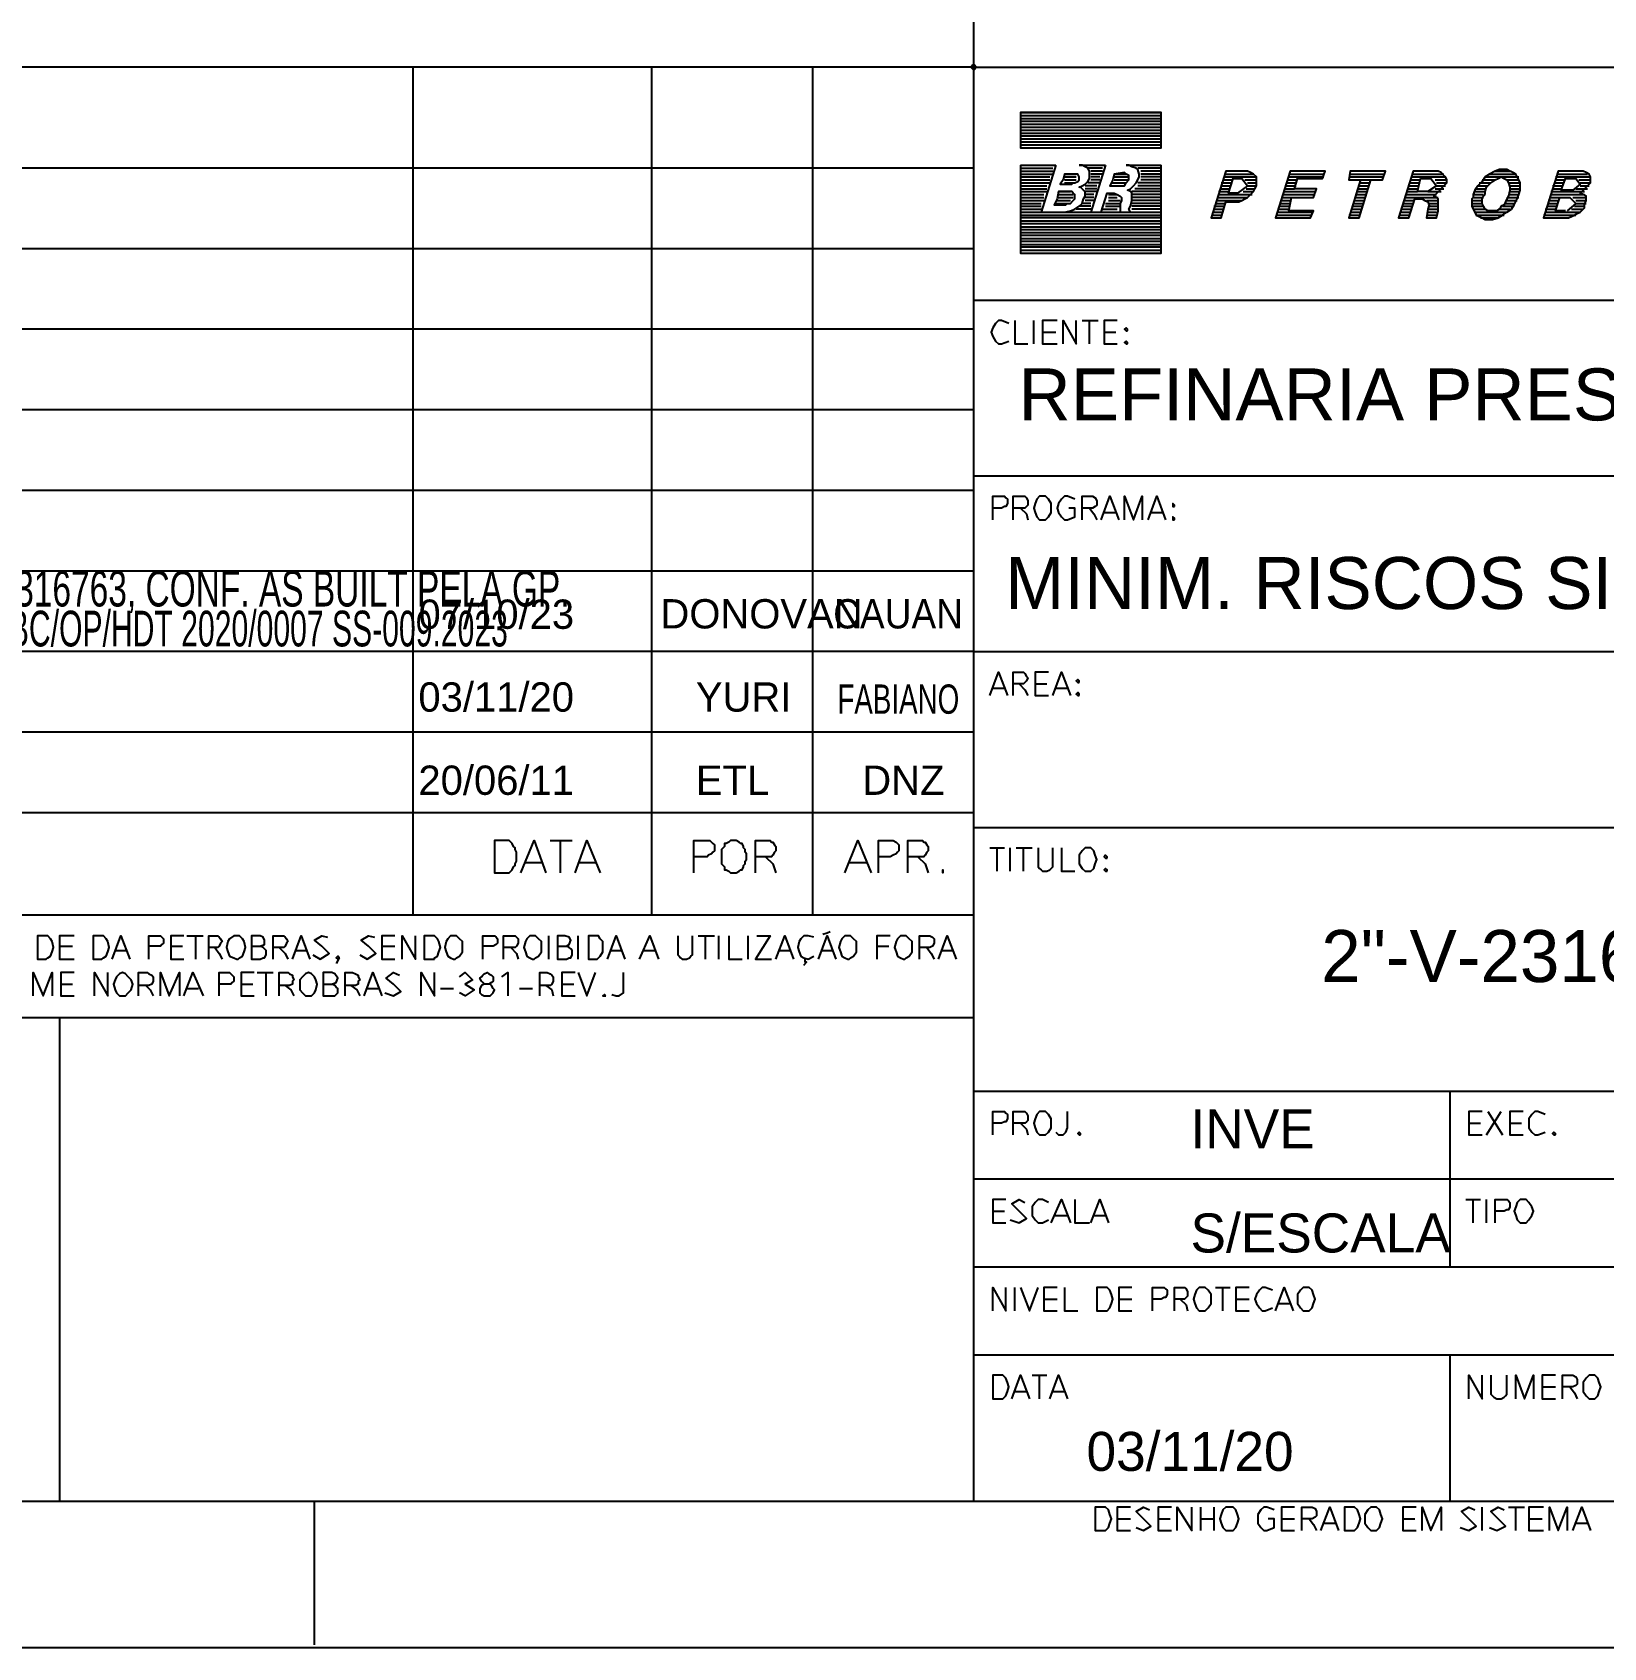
# Model space of a CAD drawing. Extents: x 0 to 597, y 0 to 422.
# Drawn here: x 389.6 to 496.8, y 0 to 110.3 of the extents above; entities that cross this region are included whole.
import ezdxf
from ezdxf.enums import TextEntityAlignment as Align

# ---------------------------------------------------------------- set-up
doc = ezdxf.new("R2010")
doc.units = 0
doc.header["$MEASUREMENT"] = 0
doc.layers.add('GT_1', color=7, linetype='Continuous')
doc.styles.add('HTX1', font='O8116901', dxfattribs={"width": 1.02})

msp = doc.modelspace()

# ---------------------------------------------------------------- linework, layer by layer
at = {"linetype": 'Continuous'}
msp.add_lwpolyline([(0, 421.74), (597.11, 421.74), (597.11, 0), (0, 0)], close=True, dxfattribs=at)
at = {"layer": 'GT_1', "flags": 128}
for points in [[(25, 10), (583.8, 10), (583.8, 409.8)], [(453.8, 10), (453.8, 409.8)], [(453.7, 108), (453.8, 108.1), (454, 107.9), (453.8, 107.7), (453.6, 107.9), (453.7, 108)], [(453.8, 107.9), (25, 107.9)], [(415.512, 107.9), (415.512, 50)], [(431.8, 107.9), (431.8, 50)], [(442.8, 107.9), (442.8, 50)], [(453.8, 108), (453.9, 107.9), (453.8, 107.8), (453.7, 107.9), (453.8, 108)], [(453.8, 107.9), (583.8, 107.9)], [(464.2, 102.4), (466.6, 102.4), (466.6, 104.8), (457, 104.8), (457, 102.4), (461.8, 102.4), (464.2, 102.4)], [(457, 104.8), (466.6, 104.8)], [(457, 104.6), (466.6, 104.6)], [(457, 104.4), (466.6, 104.4)], [(457, 104.2), (466.6, 104.2)], [(457, 104), (466.6, 104)], [(457, 103.8), (466.6, 103.8)], [(457, 103.6), (466.6, 103.6)], [(457, 103.4), (466.6, 103.4)], [(457, 103.2), (466.6, 103.2)], [(457, 103), (466.6, 103)], [(457, 102.8), (466.6, 102.8)], [(457, 102.6), (466.6, 102.6)], [(453.8, 101), (328.9, 101)], [(457, 101.2), (459.4, 101.2)], [(457, 101.2), (457, 95.2), (466.6, 95.2), (466.6, 101.2)], [(457, 101), (459.2, 101)], [(457, 100.8), (459.2, 100.8)], [(457, 100.6), (459.2, 100.6)], [(457, 100.4), (459, 100.4)], [(459.4, 101.2), (458.4, 98)], [(459.9, 100.2), (459.7, 99.9), (460.5, 99.9), (460.6, 100), (460.7, 100), (460.9, 100.1), (461, 100.2), (461, 100.3), (461, 100.4), (460.9, 100.6), (460.8, 100.6), (460, 100.6), (459.9, 100.2)], [(460, 98), (460.4, 98.1), (460.7, 98.2), (461, 98.4), (461.2, 98.6), (461.3, 98.9), (461.4, 99.1), (461.4, 99.3), (461.4, 99.4), (461.3, 99.5), (461.1, 99.7), (461, 99.7), (461.2, 99.8), (461.4, 99.9), (461.6, 100.1), (461.7, 100.3), (461.7, 100.5), (461.7, 100.7), (461.7, 100.8), (461.6, 101), (461.4, 101.1), (461.2, 101.2), (461, 101.2)], [(460, 100.6), (460.8, 100.6)], [(460, 100.4), (460.8, 100.4)], [(461, 101.2), (462.8, 101.2)], [(462.6, 101), (461.6, 101)], [(462.8, 101.2), (461.8, 98), (462.5, 98), (462.9, 99.3), (463.4, 99.3), (463.6, 99.2), (463.8, 99.1), (463.9, 99), (463.9, 98.8), (463.8, 98.6), (463.8, 98.3), (463.8, 98)], [(462.6, 100.8), (461.8, 100.8)], [(462.6, 100.6), (461.8, 100.6)], [(462.4, 100.4), (461.8, 100.4)], [(463.3, 100.2), (463.1, 99.8), (463.8, 99.8), (464.1, 99.8), (464.2, 100), (464.4, 100.2), (464.4, 100.3), (464.4, 100.4), (464.4, 100.5), (464.2, 100.6), (464.1, 100.7), (463.4, 100.6), (463.3, 100.2)], [(463.4, 100.6), (464.2, 100.6)], [(463.4, 100.4), (464.4, 100.4)], [(464.2, 101.2), (466.6, 101.2)], [(464.5, 98), (464.4, 98.2), (464.5, 98.4), (464.6, 98.8), (464.6, 99.2), (464.6, 99.3), (464.5, 99.4), (464.3, 99.5), (464.5, 99.6), (464.7, 99.8), (464.9, 100), (465, 100.2), (465.1, 100.4), (465.1, 100.6), (465, 100.9), (464.9, 101), (464.6, 101.1), (464.4, 101.2), (464.2, 101.2)], [(466.6, 101), (465, 101)], [(466.6, 100.8), (465.2, 100.8)], [(466.6, 100.6), (465.2, 100.6)], [(466.6, 100.4), (465.2, 100.4)], [(470.4, 97.6), (470.7, 97.6), (471, 98.7), (471.6, 98.7), (471.9, 98.7), (472.1, 98.8), (472.3, 98.9), (472.5, 99), (472.7, 99.2), (472.9, 99.4), (473, 99.6), (473.1, 99.8), (473.1, 100), (473.1, 100.2), (473.1, 100.4), (472.9, 100.6), (472.7, 100.7), (472.5, 100.8), (472.3, 100.8), (471, 100.8), (470, 97.6), (470.4, 97.6)], [(470.9, 100.6), (472.9, 100.6)], [(470.9, 100.4), (473.1, 100.4)], [(475.6, 97.6), (476.8, 97.6), (477, 98.1), (475.3, 98.1), (475.5, 99), (477, 99), (477.2, 99.6), (475.7, 99.6), (475.9, 100.3), (477.6, 100.3), (477.8, 100.8), (475.4, 100.8), (474.4, 97.6), (475.6, 97.6)], [(475.3, 100.6), (477.7, 100.6)], [(475.3, 100.4), (477.7, 100.4)], [(479.8, 97.6), (480.1, 97.6), (480.9, 100.2), (481.7, 100.2), (481.9, 100.8), (479.5, 100.8), (479.4, 100.2), (480.2, 100.2), (479.4, 97.6), (479.8, 97.6)], [(479.4, 100.4), (481.8, 100.4)], [(479.5, 100.6), (481.8, 100.6)], [(483.2, 97.6), (483.5, 97.6), (483.9, 98.9), (484.4, 98.9), (484.6, 98.8), (484.8, 98.7), (484.9, 98.5), (484.8, 98.2), (484.7, 97.6), (485.4, 97.6), (485.5, 98.1), (485.5, 98.6), (485.5, 98.8), (485.5, 98.9), (485.4, 99), (485.2, 99.1), (486.1, 100), (486.1, 100.2), (486, 100.4), (485.9, 100.5), (485.7, 100.7), (485.5, 100.8), (485.2, 100.8), (483.8, 100.8), (482.8, 97.6), (483.2, 97.6)], [(483.7, 100.4), (486, 100.4)], [(483.8, 100.6), (485.9, 100.6)], [(487.9, 99), (487.8, 98.9), (487.8, 98.7), (487.8, 98.4), (487.9, 98.2), (488, 98), (488.1, 97.8), (488.3, 97.7), (488.5, 97.6), (488.7, 97.5), (488.9, 97.5), (489.2, 97.5), (489.6, 97.6), (489.9, 97.8), (490.2, 98), (490.5, 98.2), (490.7, 98.5), (490.9, 98.9), (491, 99.2), (491.1, 99.5), (491.1, 99.7), (491.1, 100), (491, 100.2), (490.9, 100.4), (490.8, 100.6), (490.6, 100.7), (490.4, 100.8), (490.2, 100.9), (490, 100.9), (489.7, 100.9), (489.4, 100.8), (489, 100.6), (488.7, 100.4), (488.5, 100.1), (488.2, 99.8), (488, 99.5), (487.9, 99.2), (487.9, 99)], [(488.7, 99.2), (488.7, 99.4), (488.8, 99.7), (489, 99.9), (489.2, 100.1), (489.4, 100.2), (489.6, 100.3), (489.8, 100.4), (490, 100.3), (490.2, 100.2), (490.3, 100), (490.4, 99.7), (490.4, 99.5), (490.3, 99.1), (490.2, 98.9), (490.1, 98.7), (490, 98.5), (489.8, 98.4), (489.7, 98.2), (489.5, 98.1), (489.3, 98.1), (489.1, 98.1), (488.9, 98.1), (488.7, 98.2), (488.6, 98.4), (488.5, 98.6), (488.5, 98.9), (488.6, 99.1), (488.7, 99.2)], [(488.7, 100.4), (491, 100.4)], [(489, 100.6), (490.8, 100.6)], [(489.4, 100.8), (490.5, 100.8)], [(493.5, 97.6), (494.2, 97.6), (494.4, 97.6), (494.6, 97.7), (494.8, 97.8), (495, 97.9), (495.2, 98), (495.4, 98.2), (495.5, 98.3), (495.5, 98.5), (495.6, 98.8), (495.6, 99.1), (495.4, 99.2), (495.2, 99.3), (495.9, 100), (495.9, 100.2), (495.9, 100.4), (495.8, 100.6), (495.6, 100.7), (495.4, 100.8), (495.1, 100.8), (493.7, 100.8), (492.7, 97.6), (493.5, 97.6)], [(493.5, 100.4), (495.9, 100.4)], [(493.6, 100.6), (495.7, 100.6)], [(457, 100.2), (459, 100.2)], [(457, 100), (459, 100)], [(457, 99.8), (458.8, 99.8)], [(457, 99.6), (458.8, 99.6)], [(457, 99.4), (458.8, 99.4)], [(459.5, 98.9), (459.3, 98.5), (460.1, 98.5), (460.2, 98.6), (460.3, 98.6), (460.4, 98.6), (460.6, 98.8), (460.7, 98.9), (460.7, 99), (460.7, 99.1), (460.7, 99.2), (460.6, 99.3), (460.5, 99.4), (460.4, 99.4), (460.3, 99.4), (459.6, 99.4), (459.5, 98.9)], [(459.6, 99.4), (460.4, 99.4)], [(460, 100.2), (460.8, 100.2)], [(460, 100), (460.6, 100)], [(462.2, 99.8), (461.4, 99.8)], [(462.2, 99.6), (461.4, 99.6)], [(462.2, 99.4), (461.4, 99.4)], [(462.4, 100), (461.6, 100)], [(462.4, 100.2), (461.8, 100.2)], [(463.2, 100), (464.2, 100)], [(463.4, 100.2), (464.4, 100.2)], [(466.6, 99.4), (464.6, 99.4)], [(466.6, 99.6), (464.8, 99.6)], [(466.6, 100), (465, 100)], [(466.6, 99.8), (465, 99.8)], [(466.6, 100.2), (465.2, 100.2)], [(470.5, 99.4), (471.2, 99.4)], [(470.6, 99.6), (471.3, 99.6)], [(470.7, 100), (471.4, 100)], [(470.7, 99.8), (471.3, 99.8)], [(470.8, 100.2), (471.5, 100.2)], [(471.5, 99.3), (471.2, 99.3), (471.5, 100.3), (472.1, 100.3), (472.5, 99.8), (471.8, 99.3), (471.5, 99.3)], [(472.2, 99.4), (472.9, 99.4)], [(472.3, 100.2), (473.1, 100.2)], [(472.4, 99.6), (473, 99.6)], [(472.5, 100), (473.1, 100)], [(472.5, 99.8), (473.1, 99.8)], [(475, 99.6), (475.7, 99.6)], [(475, 99.4), (477.1, 99.4)], [(475.1, 99.8), (475.8, 99.8)], [(475.2, 100.2), (475.9, 100.2)], [(475.2, 100), (475.8, 100)], [(479.9, 99.4), (480.6, 99.4)], [(480, 99.6), (480.7, 99.6)], [(480.1, 100), (480.8, 100)], [(480.1, 99.8), (480.8, 99.8)], [(480.2, 100.2), (480.9, 100.2)], [(483.4, 99.6), (484.1, 99.6)], [(483.4, 99.4), (484.1, 99.4)], [(483.5, 99.8), (484.2, 99.8)], [(483.6, 100.2), (484.3, 100.2)], [(483.6, 100), (484.2, 100)], [(484.5, 99.4), (484.1, 99.4), (484.3, 100.3), (485, 100.3), (485.4, 99.8), (484.8, 99.4), (484.5, 99.4)], [(484.8, 99.4), (485.7, 99.4)], [(485.3, 100.2), (486.1, 100.2)], [(485.3, 99.6), (485.9, 99.6)], [(485.4, 100), (486.1, 100)], [(485.4, 99.8), (486, 99.8)], [(488, 99.4), (488.7, 99.4)], [(488.1, 99.6), (488.8, 99.6)], [(488.2, 99.8), (488.9, 99.8)], [(488.3, 100), (489.1, 100)], [(488.5, 100.2), (489.4, 100.2)], [(490.2, 100.2), (491, 100.2)], [(490.3, 100), (491.1, 100)], [(490.4, 99.8), (491.1, 99.8)], [(490.4, 99.6), (491.1, 99.6)], [(490.4, 99.4), (491.1, 99.4)], [(493.2, 99.4), (495.5, 99.4)], [(493.3, 99.8), (494, 99.8)], [(493.3, 99.6), (494, 99.6)], [(493.4, 100), (494.1, 100)], [(493.5, 100.2), (494.1, 100.2)], [(494.3, 99.5), (493.9, 99.5), (494.2, 100.3), (494.9, 100.3), (495.2, 99.9), (494.7, 99.5), (494.3, 99.5)], [(494.9, 99.6), (495.7, 99.6)], [(495.1, 100.2), (495.9, 100.2)], [(495.2, 100), (495.9, 100)], [(495.2, 99.8), (495.8, 99.8)], [(457, 99.2), (458.6, 99.2)], [(457, 99), (458.6, 99)], [(457, 98.8), (458.6, 98.8)], [(457, 98.6), (458.4, 98.6)], [(457, 98.4), (458.4, 98.4)], [(457, 98.2), (458.4, 98.2)], [(459.4, 98.8), (460.4, 98.8)], [(459.4, 98.6), (460.2, 98.6)], [(459.6, 99.2), (460.6, 99.2)], [(459.6, 99), (460.6, 99)], [(461.8, 98.2), (460.8, 98.2)], [(461.8, 98.4), (461, 98.4)], [(461.8, 98.6), (461.2, 98.6)], [(462, 99.2), (461.4, 99.2)], [(462, 99), (461.4, 99)], [(462, 98.8), (461.4, 98.8)], [(462.6, 98.2), (463.6, 98.2)], [(462.8, 98.6), (463.8, 98.6)], [(462.8, 98.4), (463.8, 98.4)], [(463, 99.2), (463.6, 99.2)], [(463, 99), (463.6, 99)], [(463, 98.8), (463.8, 98.8)], [(466.6, 99.2), (464.6, 99.2)], [(466.6, 99), (464.6, 99)], [(466.6, 98.8), (464.6, 98.8)], [(466.6, 98.6), (464.6, 98.6)], [(466.6, 98.4), (464.6, 98.4)], [(466.6, 98.2), (464.6, 98.2)], [(470.2, 98.4), (470.9, 98.4)], [(470.2, 98.2), (470.9, 98.2)], [(470.3, 98.6), (471, 98.6)], [(470.4, 99), (472.5, 99)], [(470.4, 98.8), (472.1, 98.8)], [(470.5, 99.2), (472.8, 99.2)], [(474.6, 98.2), (475.3, 98.2)], [(474.7, 98.6), (475.4, 98.6)], [(474.7, 98.4), (475.3, 98.4)], [(474.8, 99), (475.5, 99)], [(474.8, 98.8), (475.5, 98.8)], [(474.9, 99.2), (477.1, 99.2)], [(479.6, 98.4), (480.3, 98.4)], [(479.6, 98.2), (480.3, 98.2)], [(479.7, 98.6), (480.4, 98.6)], [(479.8, 99), (480.5, 99)], [(479.8, 98.8), (480.4, 98.8)], [(479.9, 99.2), (480.6, 99.2)], [(483, 98.2), (483.7, 98.2)], [(483.1, 98.6), (483.8, 98.6)], [(483.1, 98.4), (483.7, 98.4)], [(483.2, 98.8), (483.9, 98.8)], [(483.3, 99.2), (485.4, 99.2)], [(483.3, 99), (485.5, 99)], [(484.7, 98.8), (485.5, 98.8)], [(484.8, 98.6), (485.5, 98.6)], [(484.8, 98.2), (485.5, 98.2)], [(484.9, 98.4), (485.5, 98.4)], [(487.8, 98.8), (488.5, 98.8)], [(487.8, 98.6), (488.5, 98.6)], [(487.8, 98.4), (488.6, 98.4)], [(487.9, 99.2), (488.6, 99.2)], [(487.9, 99), (488.6, 99)], [(487.9, 98.2), (488.7, 98.2)], [(489.6, 98.2), (490.4, 98.2)], [(489.9, 98.4), (490.6, 98.4)], [(490, 98.6), (490.7, 98.6)], [(490.2, 98.8), (490.9, 98.8)], [(490.3, 99.2), (491, 99.2)], [(490.3, 99), (491, 99)], [(492.8, 98.2), (493.5, 98.2)], [(492.9, 98.4), (493.6, 98.4)], [(493, 98.8), (493.7, 98.8)], [(493, 98.6), (493.6, 98.6)], [(493.1, 99), (493.8, 99)], [(493.2, 99.2), (495.5, 99.2)], [(494.2, 98.1), (493.5, 98.1), (493.8, 99), (494.5, 99), (494.9, 98.6), (494.3, 98.1)], [(494.6, 98.2), (495.4, 98.2)], [(494.7, 99), (495.6, 99)], [(494.8, 98.4), (495.5, 98.4)], [(494.9, 98.8), (495.6, 98.8)], [(494.9, 98.6), (495.6, 98.6)], [(457, 98), (466.6, 98)], [(457, 97.8), (466.6, 97.8)], [(466.6, 97.6), (457, 97.6)], [(457, 97.4), (466.6, 97.4)], [(466.6, 97.2), (457, 97.2)], [(470, 97.6), (470.7, 97.6)], [(470.1, 98), (470.8, 98)], [(470.1, 97.8), (470.7, 97.8)], [(474.4, 97.6), (476.8, 97.6)], [(474.5, 98), (476.9, 98)], [(474.5, 97.8), (476.9, 97.8)], [(479.4, 97.8), (480.1, 97.8)], [(479.4, 97.6), (480.1, 97.6)], [(479.5, 98), (480.2, 98)], [(482.8, 97.6), (483.5, 97.6)], [(482.9, 98), (483.6, 98)], [(482.9, 97.8), (483.6, 97.8)], [(484.7, 97.8), (485.4, 97.8)], [(484.7, 97.6), (485.4, 97.6)], [(484.8, 98), (485.4, 98)], [(488, 98), (490.2, 98)], [(488.1, 97.8), (490, 97.8)], [(488.4, 97.6), (489.6, 97.6)], [(492.7, 97.8), (494.9, 97.8)], [(492.7, 97.6), (494.2, 97.6)], [(492.8, 98), (495.2, 98)], [(457, 97), (466.6, 97)], [(466.6, 96.8), (457, 96.8)], [(457, 96.6), (466.6, 96.6)], [(466.6, 96.4), (457, 96.4)], [(457, 96.2), (466.6, 96.2)], [(466.6, 96), (457, 96)], [(453.8, 95.5), (328.9, 95.5)], [(457, 95.8), (466.6, 95.8)], [(466.6, 95.6), (457, 95.6)], [(457, 95.4), (466.6, 95.4)], [(453.8, 92), (583.8, 92)], [(456.2, 90.4), (455.7, 90.6), (455.5, 90.6), (455.3, 90.4), (455.1, 90.1), (455, 89.8), (455.1, 89.5), (455.3, 89.2), (455.5, 89), (455.7, 89), (456.2, 89.2)], [(456.6, 90.6), (456.6, 89), (457.5, 89)], [(457.9, 89), (457.9, 90.6)], [(459.5, 90.6), (458.5, 90.6), (458.5, 89), (459.5, 89)], [(459.9, 89), (459.9, 90.6), (460.8, 89), (460.8, 90.6)], [(461.2, 90.6), (462.3, 90.6)], [(461.7, 89), (461.7, 90.6)], [(463.6, 90.6), (462.7, 90.6), (462.7, 89), (463.6, 89)], [(453.8, 90), (328.9, 90)], [(458.5, 89.8), (459.4, 89.8)], [(462.7, 89.8), (463.5, 89.8)], [(464.3, 89.9), (464.3, 90), (464.2, 90.1), (464.1, 90), (464.2, 89.9), (464.3, 89.9)], [(464.3, 89), (464.3, 89.1), (464.2, 89.2), (464.1, 89.1), (464.2, 89), (464.3, 89)], [(453.8, 84.5), (328.9, 84.5)], [(453.8, 80), (583.8, 80)], [(453.8, 79), (328.9, 79)], [(455.1, 77), (455.1, 78.6), (455.7, 78.6), (455.9, 78.6), (456, 78.5), (456.1, 78.4), (456.1, 78.2), (456.1, 78.1), (456, 77.9), (455.9, 77.9), (455.7, 77.8), (455.1, 77.8)], [(456.5, 77), (456.5, 78.6), (457.1, 78.6), (457.3, 78.6), (457.4, 78.5), (457.5, 78.3), (457.5, 78.2), (457.5, 78), (457.4, 77.9), (457.3, 77.8), (457.1, 77.8), (456.5, 77.8)], [(458.6, 77), (458.7, 77), (458.9, 77.2), (459.1, 77.5), (459.1, 77.8), (459.1, 78.1), (458.9, 78.4), (458.7, 78.6), (458.5, 78.6), (458.3, 78.6), (458.1, 78.4), (458, 78.1), (457.9, 77.8), (458, 77.5), (458.1, 77.2), (458.3, 77), (458.5, 77), (458.6, 77)], [(460.7, 78.4), (460.2, 78.6), (460, 78.6), (459.8, 78.4), (459.6, 78.1), (459.5, 77.8), (459.6, 77.5), (459.8, 77.2), (460, 77), (460.2, 77), (460.7, 77.2), (460.7, 77.8), (460.3, 77.8)], [(461.2, 77), (461.2, 78.6), (461.8, 78.6), (461.9, 78.6), (462.1, 78.5), (462.2, 78.3), (462.2, 78.2), (462.2, 78), (462.1, 77.9), (461.9, 77.8), (461.8, 77.8), (461.2, 77.8)], [(462.5, 77), (463.1, 78.6), (463.7, 77)], [(464.1, 77), (464.1, 78.6), (464.7, 77), (465.3, 78.6), (465.3, 77)], [(465.7, 77), (466.3, 78.6), (466.9, 77)], [(457, 77.8), (457.4, 77.4), (457.5, 77)], [(461.7, 77.8), (462, 77.4), (462.2, 77)], [(462.7, 77.5), (463.5, 77.5)], [(465.9, 77.5), (466.7, 77.5)], [(467.5, 77.9), (467.5, 78), (467.4, 78.1), (467.4, 78), (467.4, 77.9), (467.5, 77.9)], [(467.5, 77), (467.5, 77.1), (467.4, 77.2), (467.4, 77.1), (467.4, 77), (467.5, 77)], [(453.8, 73.5), (328.9, 73.5)], [(453.8, 68), (328.9, 68)], [(453.8, 68), (583.8, 68)], [(454.9, 65), (455.5, 66.6), (456.1, 65)], [(456.5, 65), (456.5, 66.6), (457, 66.6), (457.2, 66.6), (457.3, 66.5), (457.4, 66.3), (457.5, 66.2), (457.4, 66), (457.3, 65.9), (457.2, 65.8), (457, 65.8), (456.5, 65.8)], [(458.9, 66.6), (458, 66.6), (458, 65), (458.9, 65)], [(459.2, 65), (459.8, 66.6), (460.4, 65)], [(455.1, 65.5), (455.9, 65.5)], [(456.9, 65.8), (457.3, 65.4), (457.5, 65)], [(458, 65.8), (458.8, 65.8)], [(459.4, 65.5), (460.2, 65.5)], [(461, 65.9), (461, 66), (460.9, 66.1), (460.8, 66), (460.9, 65.9), (461, 65.9)], [(461, 65), (461, 65.1), (460.9, 65.2), (460.8, 65.1), (460.9, 65), (461, 65)], [(453.8, 62.5), (328.9, 62.5)], [(453.8, 57), (142, 57)], [(453.8, 56), (583.8, 56)], [(421.9, 52.9), (422, 52.9), (422.1, 52.9), (422.2, 53), (422.3, 53.1), (422.4, 53.3), (422.5, 53.4), (422.5, 53.5), (422.6, 53.7), (422.6, 53.8), (422.6, 54), (422.6, 54.2), (422.6, 54.3), (422.5, 54.5), (422.5, 54.6), (422.4, 54.7), (422.3, 54.9), (422.2, 55), (422.1, 55.1), (422, 55.1), (421.8, 55.1), (421.1, 55.1), (421.1, 52.9), (421.8, 52.9), (421.9, 52.9)], [(422.9, 52.9), (423.8, 55.1), (424.6, 52.9)], [(424.9, 55.1), (426.4, 55.1)], [(425.6, 52.9), (425.6, 55.1)], [(426.6, 52.9), (427.4, 55.1), (428.3, 52.9)], [(434.7, 52.9), (434.7, 55.1), (435.6, 55.1), (435.8, 55.1), (435.9, 55), (436, 54.9), (436.1, 54.8), (436.1, 54.6), (436.1, 54.4), (436, 54.3), (435.9, 54.2), (435.7, 54.1), (435.6, 54), (434.7, 54)], [(437.5, 52.9), (437.6, 52.9), (437.8, 53), (437.9, 53.1), (438, 53.1), (438.1, 53.3), (438.1, 53.4), (438.2, 53.5), (438.2, 53.7), (438.3, 53.8), (438.3, 54), (438.3, 54.2), (438.2, 54.3), (438.2, 54.5), (438.1, 54.6), (438.1, 54.7), (438, 54.9), (437.9, 54.9), (437.8, 55), (437.6, 55.1), (437.5, 55.1), (437.4, 55.1), (437.3, 55.1), (437.2, 55.1), (437.1, 55), (436.9, 54.9), (436.8, 54.9), (436.8, 54.7), (436.7, 54.6), (436.6, 54.5), (436.6, 54.3), (436.6, 54.2), (436.6, 54), (436.6, 53.8), (436.6, 53.7), (436.6, 53.5), (436.7, 53.4), (436.8, 53.3), (436.8, 53.1), (436.9, 53.1), (437.1, 53), (437.2, 52.9), (437.3, 52.9), (437.4, 52.9), (437.5, 52.9)], [(438.9, 52.9), (438.9, 55.1), (439.7, 55.1), (439.9, 55.1), (440, 55), (440.1, 55), (440.2, 54.8), (440.3, 54.7), (440.3, 54.5), (440.3, 54.4), (440.2, 54.3), (440.1, 54.1), (440, 54), (439.9, 54), (439.7, 54), (438.9, 54)], [(445, 52.9), (445.9, 55.1), (446.8, 52.9)], [(447.3, 52.9), (447.3, 55.1), (448.1, 55.1), (448.2, 55.1), (448.3, 55.1), (448.5, 55), (448.6, 54.9), (448.7, 54.8), (448.7, 54.6), (448.7, 54.4), (448.6, 54.3), (448.5, 54.2), (448.3, 54.1), (448.1, 54), (447.3, 54)], [(449.3, 52.9), (449.3, 55.1), (450.1, 55.1), (450.3, 55.1), (450.4, 55), (450.5, 55), (450.6, 54.8), (450.7, 54.7), (450.7, 54.5), (450.7, 54.4), (450.6, 54.3), (450.5, 54.1), (450.4, 54), (450.3, 54), (450.1, 54), (449.3, 54)], [(454.9, 54.6), (455.9, 54.6)], [(455.4, 53), (455.4, 54.6)], [(456.3, 53), (456.3, 54.6)], [(456.7, 54.6), (457.8, 54.6)], [(457.2, 53), (457.2, 54.6)], [(458.2, 54.6), (458.2, 53.5), (458.2, 53.3), (458.3, 53.2), (458.4, 53.1), (458.5, 53), (458.7, 53), (458.8, 53), (459, 53.1), (459.1, 53.2), (459.2, 53.3), (459.2, 53.5), (459.2, 54.6)], [(459.8, 54.6), (459.8, 53), (460.7, 53)], [(461.7, 53), (461.8, 53), (462, 53.2), (462.1, 53.5), (462.2, 53.8), (462.1, 54.1), (462, 54.4), (461.8, 54.6), (461.6, 54.6), (461.4, 54.6), (461.2, 54.4), (461, 54.1), (461, 53.8), (461, 53.5), (461.2, 53.2), (461.4, 53), (461.6, 53), (461.7, 53)], [(462.9, 53.9), (462.9, 54), (462.8, 54.1), (462.7, 54), (462.8, 53.9), (462.9, 53.9)], [(423.2, 53.6), (424.4, 53.6)], [(426.9, 53.6), (428, 53.6)], [(439.6, 54), (440.1, 53.5), (440.3, 52.9)], [(445.3, 53.6), (446.5, 53.6)], [(450, 54), (450.5, 53.5), (450.7, 52.9)], [(451.7, 53), (451.7, 53.1), (451.7, 52.9), (451.7, 53)], [(462.9, 53), (462.9, 53.1), (462.8, 53.2), (462.7, 53.1), (462.8, 53), (462.9, 53)], [(453.8, 50), (142, 50)], [(390.5, 47), (390.6, 47.1), (390.8, 47.2), (390.9, 47.5), (391, 47.8), (390.9, 48.2), (390.8, 48.4), (390.6, 48.6), (390.4, 48.6), (389.9, 48.6), (389.9, 47), (390.4, 47), (390.5, 47)], [(392.4, 48.6), (391.4, 48.6), (391.4, 47), (392.4, 47)], [(394.3, 47), (394.4, 47.1), (394.6, 47.2), (394.7, 47.5), (394.8, 47.8), (394.7, 48.2), (394.6, 48.4), (394.4, 48.6), (394.3, 48.6), (393.7, 48.6), (393.7, 47), (394.3, 47)], [(395, 47), (395.6, 48.6), (396.2, 47)], [(397.5, 47), (397.5, 48.6), (398.1, 48.6), (398.3, 48.6), (398.4, 48.5), (398.5, 48.4), (398.5, 48.2), (398.5, 48.1), (398.4, 48), (398.3, 47.9), (398.1, 47.9), (397.5, 47.9)], [(399.9, 48.6), (399, 48.6), (399, 47), (399.9, 47)], [(400.1, 48.6), (401.2, 48.6)], [(400.7, 47), (400.7, 48.6)], [(401.6, 47), (401.6, 48.6), (402, 48.6), (402.2, 48.6), (402.3, 48.5), (402.4, 48.4), (402.5, 48.2), (402.4, 48.1), (402.3, 47.9), (402.2, 47.8), (402, 47.8), (401.6, 47.8)], [(403.6, 47), (403.7, 47.1), (403.9, 47.2), (404, 47.5), (404.1, 47.8), (404, 48.2), (403.9, 48.4), (403.7, 48.6), (403.5, 48.6), (403.3, 48.6), (403, 48.4), (402.9, 48.2), (402.8, 47.8), (402.9, 47.5), (403, 47.2), (403.3, 47.1), (403.5, 47), (403.6, 47)], [(404.5, 47.9), (405.1, 47.9), (405.4, 48), (405.4, 48.3), (405.3, 48.5), (405.1, 48.6), (404.5, 48.6), (404.5, 47), (405.1, 47), (405.3, 47.1), (405.4, 47.1), (405.5, 47.3), (405.5, 47.4), (405.5, 47.6), (405.4, 47.7), (405.3, 47.8), (405.1, 47.9)], [(406, 47), (406, 48.6), (406.5, 48.6), (406.7, 48.6), (406.8, 48.5), (406.9, 48.4), (407, 48.2), (406.9, 48.1), (406.8, 47.9), (406.7, 47.8), (406.5, 47.8), (406, 47.8)], [(407.3, 47), (407.9, 48.6), (408.5, 47)], [(408.7, 47.3), (409.2, 47), (409.8, 47.4), (409.3, 47.9), (408.8, 48.3), (409.3, 48.6), (409.7, 48.5)], [(411.9, 47.3), (412.4, 47), (413, 47.4), (412.5, 47.9), (412, 48.3), (412.5, 48.6), (412.9, 48.5)], [(414.3, 48.6), (413.4, 48.6), (413.4, 47), (414.3, 47)], [(414.8, 47), (414.8, 48.6), (415.7, 47), (415.7, 48.6)], [(417, 47), (417, 47.1), (417.2, 47.2), (417.3, 47.5), (417.4, 47.8), (417.3, 48.2), (417.2, 48.4), (417, 48.6), (416.9, 48.6), (416.3, 48.6), (416.3, 47), (416.9, 47), (417, 47)], [(418.4, 47), (418.5, 47.1), (418.7, 47.2), (418.9, 47.5), (418.9, 47.8), (418.9, 48.2), (418.7, 48.4), (418.5, 48.6), (418.3, 48.6), (418.1, 48.6), (417.9, 48.4), (417.8, 48.2), (417.7, 47.8), (417.8, 47.5), (417.9, 47.2), (418.1, 47.1), (418.3, 47), (418.4, 47)], [(420.3, 47), (420.3, 48.6), (420.9, 48.6), (421.1, 48.6), (421.2, 48.5), (421.3, 48.4), (421.3, 48.2), (421.3, 48.1), (421.2, 48), (421, 47.9), (420.9, 47.9), (420.3, 47.9)], [(421.7, 47), (421.7, 48.6), (422.3, 48.6), (422.5, 48.6), (422.6, 48.5), (422.7, 48.4), (422.7, 48.2), (422.7, 48.1), (422.6, 47.9), (422.5, 47.8), (422.3, 47.8), (421.7, 47.8)], [(423.8, 47), (423.9, 47.1), (424.1, 47.2), (424.3, 47.5), (424.3, 47.8), (424.3, 48.2), (424.1, 48.4), (423.9, 48.6), (423.7, 48.6), (423.5, 48.6), (423.3, 48.4), (423.2, 48.2), (423.1, 47.8), (423.2, 47.5), (423.3, 47.2), (423.5, 47.1), (423.7, 47), (423.8, 47)], [(424.8, 47), (424.8, 48.6)], [(425.4, 47.9), (426, 47.9), (426.2, 48), (426.3, 48.3), (426.2, 48.5), (425.9, 48.6), (425.4, 48.6), (425.4, 47), (426, 47), (426.2, 47.1), (426.3, 47.1), (426.4, 47.3), (426.4, 47.4), (426.4, 47.6), (426.3, 47.7), (426.2, 47.8), (426, 47.9)], [(426.8, 47), (426.8, 48.6)], [(428.1, 47), (428.2, 47.1), (428.3, 47.2), (428.5, 47.5), (428.5, 47.8), (428.5, 48.2), (428.3, 48.4), (428.2, 48.6), (428, 48.6), (427.5, 48.6), (427.5, 47), (428, 47), (428.1, 47)], [(428.8, 47), (429.4, 48.6), (430, 47)], [(431, 47), (431.7, 48.6), (432.3, 47)], [(433.6, 48.6), (433.6, 47.5), (433.6, 47.3), (433.7, 47.2), (433.8, 47.1), (433.9, 47), (434.1, 47), (434.2, 47), (434.4, 47.1), (434.5, 47.2), (434.6, 47.3), (434.6, 47.5), (434.6, 48.6)], [(435, 48.6), (436.1, 48.6)], [(435.5, 47), (435.5, 48.6)], [(436.4, 47), (436.4, 48.6)], [(437.1, 48.6), (437.1, 47), (438, 47)], [(438.4, 47), (438.4, 48.6)], [(439, 48.6), (439.9, 48.6), (438.9, 47), (440, 47)], [(440.3, 47), (440.9, 48.6), (441.5, 47)], [(442.9, 48.5), (442.5, 48.6), (442.2, 48.6), (442, 48.4), (441.9, 48.2), (441.8, 47.8), (441.9, 47.5), (442, 47.2), (442.2, 47.1), (442.5, 47), (442.9, 47.2)], [(443.2, 47), (443.8, 48.6), (444.4, 47)], [(443.5, 48.7), (443.8, 48.8), (444, 48.9)], [(445.3, 47), (445.4, 47.1), (445.6, 47.2), (445.8, 47.5), (445.8, 47.8), (445.8, 48.2), (445.6, 48.4), (445.4, 48.6), (445.2, 48.6), (445, 48.6), (444.8, 48.4), (444.7, 48.2), (444.6, 47.8), (444.7, 47.5), (444.8, 47.2), (445, 47.1), (445.2, 47), (445.3, 47)], [(448.1, 48.6), (447.2, 48.6), (447.2, 47)], [(449.1, 47), (449.2, 47.1), (449.4, 47.2), (449.6, 47.5), (449.6, 47.8), (449.6, 48.2), (449.4, 48.4), (449.2, 48.6), (449, 48.6), (448.8, 48.6), (448.6, 48.4), (448.5, 48.2), (448.4, 47.8), (448.5, 47.5), (448.6, 47.2), (448.8, 47.1), (449, 47), (449.1, 47)], [(450.1, 47), (450.1, 48.6), (450.7, 48.6), (450.8, 48.6), (451, 48.5), (451.1, 48.4), (451.1, 48.2), (451.1, 48.1), (451, 47.9), (450.8, 47.8), (450.7, 47.8), (450.1, 47.8)], [(451.4, 47), (452, 48.6), (452.6, 47)], [(391.4, 47.9), (392.3, 47.9)], [(395.2, 47.6), (396, 47.6)], [(399, 47.9), (399.8, 47.9)], [(402, 47.8), (402.3, 47.4), (402.5, 47)], [(406.4, 47.8), (406.8, 47.4), (407, 47)], [(407.5, 47.6), (408.3, 47.6)], [(413.4, 47.9), (414.3, 47.9)], [(422.2, 47.8), (422.6, 47.4), (422.7, 47)], [(429, 47.6), (429.8, 47.6)], [(431.2, 47.6), (432.1, 47.6)], [(440.5, 47.6), (441.3, 47.6)], [(443.4, 47.6), (444.2, 47.6)], [(447.2, 47.9), (448, 47.9)], [(450.6, 47.8), (450.9, 47.4), (451.1, 47)], [(451.6, 47.6), (452.4, 47.6)], [(410.5, 47.1), (410.4, 47.2), (410.3, 47.1), (410.4, 47), (410.5, 47.1), (410.3, 46.7)], [(442.2, 46.6), (442.4, 46.8), (442.3, 46.8), (442.3, 46.9), (442.3, 47)], [(389.6, 44.5), (389.6, 46.1), (390.3, 44.5), (390.9, 46.1), (390.9, 44.5)], [(392.4, 46.1), (391.5, 46.1), (391.5, 44.5), (392.4, 44.5)], [(391.5, 45.3), (392.3, 45.3)], [(393.8, 44.5), (393.8, 46.1), (394.7, 44.5), (394.7, 46.1)], [(395.8, 44.5), (395.9, 44.5), (396.1, 44.7), (396.3, 44.9), (396.4, 45.3), (396.3, 45.6), (396.1, 45.8), (395.9, 46), (395.7, 46.1), (395.5, 46), (395.3, 45.8), (395.2, 45.6), (395.1, 45.3), (395.2, 44.9), (395.3, 44.7), (395.5, 44.5), (395.7, 44.5), (395.8, 44.5)], [(396.8, 44.5), (396.8, 46.1), (397.4, 46.1), (397.5, 46), (397.7, 45.9), (397.8, 45.8), (397.8, 45.6), (397.8, 45.5), (397.7, 45.3), (397.5, 45.2), (397.4, 45.2), (396.8, 45.2)], [(398.3, 44.5), (398.3, 46.1), (398.9, 44.5), (399.6, 46.1), (399.6, 44.5)], [(399.9, 44.5), (400.5, 46.1), (401.2, 44.5)], [(402.3, 44.5), (402.3, 46.1), (403, 46.1), (403.1, 46), (403.2, 45.9), (403.3, 45.8), (403.3, 45.7), (403.3, 45.5), (403.2, 45.4), (403.1, 45.3), (403, 45.3), (402.3, 45.3)], [(404.7, 46.1), (403.8, 46.1), (403.8, 44.5), (404.7, 44.5)], [(403.8, 45.3), (404.6, 45.3)], [(404.9, 46.1), (406, 46.1)], [(405.5, 44.5), (405.5, 46.1)], [(406.4, 44.5), (406.4, 46.1), (406.9, 46.1), (407, 46.1), (407.1, 46), (407.3, 45.9), (407.3, 45.8), (407.4, 45.6), (407.3, 45.5), (407.3, 45.3), (407.1, 45.2), (406.9, 45.2), (406.4, 45.2)], [(408.5, 44.5), (408.6, 44.5), (408.8, 44.7), (408.9, 44.9), (409, 45.3), (408.9, 45.6), (408.8, 45.8), (408.6, 46), (408.4, 46.1), (408.2, 46), (408, 45.8), (407.8, 45.6), (407.8, 45.3), (407.8, 44.9), (408, 44.7), (408.2, 44.5), (408.4, 44.5), (408.5, 44.5)], [(409.4, 45.3), (410, 45.3), (410.3, 45.4), (410.4, 45.7), (410.2, 46), (410, 46.1), (409.4, 46.1), (409.4, 44.5), (410, 44.5), (410.2, 44.5), (410.3, 44.6), (410.4, 44.7), (410.4, 44.8), (410.4, 45), (410.3, 45.1), (410.2, 45.2), (410, 45.3)], [(410.9, 44.5), (410.9, 46.1), (411.4, 46.1), (411.6, 46), (411.8, 45.9), (411.8, 45.8), (411.9, 45.6), (411.8, 45.5), (411.8, 45.3), (411.6, 45.2), (411.4, 45.2), (410.9, 45.2)], [(412.2, 44.5), (412.8, 46.1), (413.4, 44.5)], [(413.6, 44.7), (414.2, 44.5), (414.7, 44.8), (414.2, 45.3), (413.7, 45.7), (414.2, 46.1), (414.6, 45.9)], [(416.1, 44.5), (416.1, 46.1), (417, 44.5), (417, 46.1)], [(418.7, 45.8), (419.1, 46.1), (419.6, 45.6), (419.1, 45.3), (419.7, 44.9), (419.1, 44.5), (418.7, 44.7)], [(420.7, 44.5), (420.8, 44.5), (420.9, 44.6), (421, 44.7), (421.1, 44.9), (421, 45), (420.9, 45.2), (420.8, 45.3), (420.6, 45.3), (420.4, 45.3), (420.3, 45.4), (420.2, 45.5), (420.1, 45.7), (420.2, 45.8), (420.3, 45.9), (420.4, 46), (420.6, 46.1), (420.7, 46), (420.9, 45.9), (421, 45.8), (421, 45.7), (421, 45.5), (420.9, 45.4), (420.7, 45.3), (420.6, 45.3), (420.4, 45.3), (420.2, 45.2), (420.1, 45), (420.1, 44.9), (420.1, 44.7), (420.2, 44.6), (420.4, 44.5), (420.6, 44.5), (420.7, 44.5)], [(421.6, 45.8), (422, 46.1), (422, 44.5)], [(424.2, 44.5), (424.2, 46.1), (424.7, 46.1), (424.9, 46), (425, 45.9), (425.1, 45.8), (425.1, 45.6), (425.1, 45.5), (425, 45.3), (424.9, 45.2), (424.7, 45.2), (424.2, 45.2)], [(426.6, 46.1), (425.7, 46.1), (425.7, 44.5), (426.6, 44.5)], [(425.7, 45.3), (426.5, 45.3)], [(426.8, 46.1), (427.4, 44.5), (428, 46.1)], [(429.1, 44.6), (429.4, 44.5), (429.6, 44.5), (429.9, 44.7), (429.9, 44.9), (429.9, 46.1)], [(397.3, 45.2), (397.6, 44.9), (397.8, 44.5)], [(400.1, 45), (400.9, 45)], [(406.8, 45.2), (407.2, 44.9), (407.4, 44.5)], [(411.3, 45.2), (411.7, 44.9), (411.9, 44.5)], [(412.4, 45), (413.2, 45)], [(417.4, 45), (418.3, 45)], [(422.8, 45), (423.7, 45)], [(424.6, 45.2), (425, 44.9), (425.1, 44.5)], [(428.7, 44.5), (428.6, 44.6), (428.5, 44.5), (428.6, 44.5), (428.7, 44.5)], [(453.8, 43), (328.9, 43)], [(391.4, 43), (391.4, 10)], [(453.8, 38), (583.8, 38)], [(486.3, 38), (486.3, 26)], [(455.1, 35), (455.1, 36.6), (455.7, 36.6), (455.9, 36.6), (456, 36.5), (456.1, 36.4), (456.1, 36.2), (456.1, 36.1), (456, 35.9), (455.9, 35.9), (455.7, 35.8), (455.1, 35.8)], [(456.5, 35), (456.5, 36.6), (457.1, 36.6), (457.3, 36.6), (457.4, 36.5), (457.5, 36.3), (457.5, 36.2), (457.5, 36), (457.4, 35.9), (457.3, 35.8), (457.1, 35.8), (456.5, 35.8)], [(458.6, 35), (458.7, 35), (458.9, 35.2), (459.1, 35.5), (459.1, 35.8), (459.1, 36.1), (458.9, 36.4), (458.7, 36.6), (458.5, 36.6), (458.3, 36.6), (458.1, 36.4), (458, 36.1), (457.9, 35.8), (458, 35.5), (458.1, 35.2), (458.3, 35), (458.5, 35), (458.6, 35)], [(459.4, 35.2), (459.6, 35), (459.9, 35), (460.1, 35.2), (460.2, 35.5), (460.2, 36.6)], [(488.5, 36.6), (487.6, 36.6), (487.6, 35), (488.5, 35)], [(488.8, 35), (489.8, 36.6)], [(488.9, 36.6), (489.9, 35)], [(491.3, 36.6), (490.4, 36.6), (490.4, 35), (491.3, 35)], [(492.8, 36.4), (492.3, 36.6), (492.1, 36.6), (491.9, 36.4), (491.7, 36.1), (491.7, 35.8), (491.7, 35.5), (491.9, 35.2), (492.1, 35), (492.3, 35), (492.8, 35.2)], [(457, 35.8), (457.4, 35.4), (457.5, 35)], [(487.6, 35.8), (488.4, 35.8)], [(490.4, 35.8), (491.2, 35.8)], [(461.1, 35), (461.1, 35.1), (461, 35.2), (460.9, 35.1), (461, 35), (461.1, 35)], [(493.5, 35), (493.5, 35.1), (493.4, 35.2), (493.3, 35.1), (493.4, 35), (493.5, 35)], [(453.8, 32), (583.8, 32)], [(456, 30.6), (455.1, 30.6), (455.1, 29), (456, 29)], [(455.1, 29.8), (455.9, 29.8)], [(456.3, 29.2), (456.9, 29), (457.4, 29.3), (456.9, 29.8), (456.4, 30.3), (456.9, 30.6), (457.3, 30.4)], [(458.9, 30.4), (458.5, 30.6), (458.2, 30.6), (458, 30.4), (457.8, 30.1), (457.8, 29.8), (457.8, 29.5), (458, 29.2), (458.2, 29), (458.5, 29), (458.9, 29.2)], [(459.1, 29), (459.8, 30.6), (460.4, 29)], [(460.7, 30.6), (460.7, 29), (461.7, 29)], [(461.8, 29), (462.4, 30.6), (463, 29)], [(487.4, 30.6), (488.4, 30.6)], [(487.9, 29), (487.9, 30.6)], [(488.8, 29), (488.8, 30.6)], [(489.4, 29), (489.4, 30.6), (490, 30.6), (490.2, 30.6), (490.3, 30.5), (490.4, 30.4), (490.4, 30.2), (490.4, 30.1), (490.3, 29.9), (490.2, 29.9), (490, 29.8), (489.4, 29.8)], [(491.4, 29), (491.5, 29), (491.7, 29.2), (491.9, 29.5), (492, 29.8), (491.9, 30.1), (491.7, 30.4), (491.5, 30.6), (491.3, 30.6), (491.1, 30.6), (490.9, 30.4), (490.8, 30.1), (490.7, 29.8), (490.8, 29.5), (490.9, 29.2), (491.1, 29), (491.3, 29), (491.4, 29)], [(459.3, 29.5), (460.2, 29.5)], [(462, 29.5), (462.8, 29.5)], [(453.8, 26), (583.8, 26)], [(455.1, 23), (455.1, 24.6), (456, 23), (456, 24.6)], [(456.6, 23), (456.6, 24.6)], [(457, 24.6), (457.6, 23), (458.2, 24.6)], [(459.5, 24.6), (458.6, 24.6), (458.6, 23), (459.5, 23)], [(460, 24.6), (460, 23), (460.9, 23)], [(462.8, 23), (462.9, 23), (463.1, 23.2), (463.2, 23.5), (463.3, 23.8), (463.2, 24.1), (463.1, 24.4), (462.9, 24.6), (462.7, 24.6), (462.2, 24.6), (462.2, 23), (462.7, 23), (462.8, 23)], [(464.6, 24.6), (463.7, 24.6), (463.7, 23), (464.6, 23)], [(466, 23), (466, 24.6), (466.6, 24.6), (466.8, 24.6), (466.9, 24.5), (467, 24.4), (467, 24.2), (467, 24.1), (466.9, 23.9), (466.8, 23.9), (466.6, 23.8), (466, 23.8)], [(467.5, 23), (467.5, 24.6), (468, 24.6), (468.2, 24.6), (468.3, 24.5), (468.4, 24.3), (468.4, 24.2), (468.4, 24), (468.3, 23.9), (468.2, 23.8), (468, 23.8), (467.5, 23.8)], [(469.5, 23), (469.6, 23), (469.8, 23.2), (470, 23.5), (470, 23.8), (470, 24.1), (469.8, 24.4), (469.6, 24.6), (469.4, 24.6), (469.2, 24.6), (469, 24.4), (468.9, 24.1), (468.8, 23.8), (468.9, 23.5), (469, 23.2), (469.2, 23), (469.4, 23), (469.5, 23)], [(470.3, 24.6), (471.3, 24.6)], [(470.8, 23), (470.8, 24.6)], [(472.6, 24.6), (471.7, 24.6), (471.7, 23), (472.6, 23)], [(474.2, 24.4), (473.7, 24.6), (473.5, 24.6), (473.3, 24.4), (473.1, 24.1), (473, 23.8), (473.1, 23.5), (473.3, 23.2), (473.5, 23), (473.7, 23), (474.2, 23.2)], [(474.4, 23), (475, 24.6), (475.6, 23)], [(476.6, 23), (476.7, 23), (476.9, 23.2), (477, 23.5), (477.1, 23.8), (477, 24.1), (476.9, 24.4), (476.7, 24.6), (476.5, 24.6), (476.3, 24.6), (476.1, 24.4), (475.9, 24.1), (475.9, 23.8), (475.9, 23.5), (476.1, 23.2), (476.3, 23), (476.5, 23), (476.6, 23)], [(458.6, 23.8), (459.5, 23.8)], [(463.7, 23.8), (464.6, 23.8)], [(467.9, 23.8), (468.3, 23.4), (468.4, 23)], [(471.7, 23.8), (472.6, 23.8)], [(474.6, 23.5), (475.4, 23.5)], [(453.8, 20), (583.8, 20)], [(486.3, 20), (486.3, 10)], [(455.7, 17), (455.8, 17), (456, 17.2), (456.1, 17.5), (456.2, 17.8), (456.1, 18.1), (456, 18.4), (455.8, 18.6), (455.6, 18.6), (455.1, 18.6), (455.1, 17), (455.6, 17), (455.7, 17)], [(456.4, 17), (457, 18.6), (457.6, 17)], [(457.8, 18.6), (458.8, 18.6)], [(458.3, 17), (458.3, 18.6)], [(459, 17), (459.6, 18.6), (460.2, 17)], [(487.6, 17), (487.6, 18.6), (488.5, 17), (488.5, 18.6)], [(489.1, 18.6), (489.1, 17.5), (489.1, 17.3), (489.2, 17.2), (489.3, 17.1), (489.5, 17), (489.7, 17), (489.8, 17), (490, 17.1), (490.1, 17.2), (490.2, 17.3), (490.2, 17.5), (490.2, 18.6)], [(490.8, 17), (490.8, 18.6), (491.4, 17), (492, 18.6), (492, 17)], [(493.5, 18.6), (492.6, 18.6), (492.6, 17), (493.5, 17)], [(492.6, 17.8), (493.5, 17.8)], [(494, 17), (494, 18.6), (494.6, 18.6), (494.7, 18.6), (494.9, 18.5), (495, 18.3), (495, 18.2), (495, 18), (494.9, 17.9), (494.7, 17.8), (494.6, 17.8), (494, 17.8)], [(494.5, 17.8), (494.8, 17.4), (495, 17)], [(496.1, 17), (496.2, 17), (496.4, 17.2), (496.5, 17.5), (496.6, 17.8), (496.5, 18.1), (496.4, 18.4), (496.2, 18.6), (496, 18.6), (495.8, 18.6), (495.6, 18.4), (495.4, 18.1), (495.4, 17.8), (495.4, 17.5), (495.6, 17.2), (495.8, 17), (496, 17), (496.1, 17)], [(456.6, 17.5), (457.4, 17.5)], [(459.2, 17.5), (460, 17.5)], [(408.8, 0.2), (408.8, 10)], [(453.8, 10), (583.8, 10)], [(462.7, 8), (462.8, 8), (463, 8.2), (463.1, 8.5), (463.2, 8.8), (463.1, 9.1), (463, 9.4), (462.8, 9.6), (462.6, 9.6), (462.1, 9.6), (462.1, 8), (462.6, 8), (462.7, 8)], [(464.5, 9.6), (463.6, 9.6), (463.6, 8), (464.5, 8)], [(464.9, 8.2), (465.4, 8), (465.9, 8.3), (465.4, 8.8), (464.9, 9.3), (465.4, 9.6), (465.8, 9.4)], [(467.3, 9.6), (466.4, 9.6), (466.4, 8), (467.3, 8)], [(467.7, 8), (467.7, 9.6), (468.7, 8), (468.7, 9.6)], [(469.3, 8), (469.3, 9.6)], [(470.2, 9.6), (470.2, 8)], [(471.4, 8), (471.5, 8), (471.7, 8.2), (471.8, 8.5), (471.9, 8.8), (471.8, 9.1), (471.7, 9.4), (471.5, 9.6), (471.3, 9.6), (471, 9.6), (470.8, 9.4), (470.7, 9.1), (470.6, 8.8), (470.7, 8.5), (470.8, 8.2), (471, 8), (471.3, 8), (471.4, 8)], [(474.3, 9.4), (473.8, 9.6), (473.6, 9.6), (473.4, 9.4), (473.2, 9.1), (473.2, 8.8), (473.2, 8.5), (473.4, 8.2), (473.6, 8), (473.8, 8), (474.3, 8.2), (474.3, 8.8), (473.9, 8.8)], [(475.7, 9.6), (474.8, 9.6), (474.8, 8), (475.7, 8)], [(476.2, 8), (476.2, 9.6), (476.8, 9.6), (476.9, 9.6), (477.1, 9.5), (477.2, 9.3), (477.2, 9.2), (477.2, 9), (477.1, 8.9), (476.9, 8.8), (476.8, 8.8), (476.2, 8.8)], [(477.5, 8), (478.1, 9.6), (478.7, 8)], [(479.7, 8), (479.8, 8), (480, 8.2), (480.1, 8.5), (480.2, 8.8), (480.1, 9.1), (480, 9.4), (479.8, 9.6), (479.6, 9.6), (479.1, 9.6), (479.1, 8), (479.6, 8), (479.7, 8)], [(481.2, 8), (481.3, 8), (481.5, 8.2), (481.6, 8.5), (481.7, 8.8), (481.6, 9.1), (481.5, 9.4), (481.3, 9.6), (481.1, 9.6), (480.9, 9.6), (480.7, 9.4), (480.5, 9.1), (480.5, 8.8), (480.5, 8.5), (480.7, 8.2), (480.9, 8), (481.1, 8), (481.2, 8)], [(484, 9.6), (483.1, 9.6), (483.1, 8), (484, 8)], [(484.4, 8), (484.4, 9.6), (485, 8), (485.7, 9.6), (485.7, 8)], [(487, 8.2), (487.6, 8), (488.1, 8.3), (487.6, 8.8), (487.1, 9.3), (487.6, 9.6), (488, 9.4)], [(488.5, 8), (488.5, 9.6)], [(489, 8.2), (489.5, 8), (490.1, 8.3), (489.6, 8.8), (489.1, 9.3), (489.6, 9.6), (490, 9.4)], [(490.3, 9.6), (491.4, 9.6)], [(490.8, 8), (490.8, 9.6)], [(492.7, 9.6), (491.7, 9.6), (491.7, 8), (492.7, 8)], [(493.1, 8), (493.1, 9.6), (493.7, 8), (494.3, 9.6), (494.3, 8)], [(494.7, 8), (495.3, 9.6), (495.9, 8)], [(463.6, 8.8), (464.5, 8.8)], [(466.4, 8.8), (467.2, 8.8)], [(469.3, 8.8), (470.2, 8.8)], [(474.8, 8.8), (475.7, 8.8)], [(476.7, 8.8), (477, 8.4), (477.2, 8)], [(477.7, 8.5), (478.5, 8.5)], [(483.1, 8.8), (483.9, 8.8)], [(491.7, 8.8), (492.6, 8.8)], [(494.9, 8.5), (495.7, 8.5)]]:
    msp.add_lwpolyline(points, dxfattribs=at)

# ---------------------------------------------------------------- texts
at = {"layer": 'GT_1', "style": 'HTX1'}
for s, height, width, p, p2 in [('REFINARIA PRESIDENTE BERNARDES DE CUBATAO', 3.55, 1.295347, (456.863, 83.78), (581.603, 83.78)), ('CAUAN', 2, 1.387391, (444.214, 69.58), (453.064, 69.58)), ('FABIANO', 2, 0.677435, (444.495, 63.756), (452.817, 63.756))]:
    msp.add_text(s, height=height, dxfattribs=dict(at, width=width)).set_placement(p, p2, align=Align.FIT)
for s, height, width, p in [('MINIM. RISCOS SIST. ALTA X BAIXA PRESSÃO', 3.55, 1.02, (455.953, 70.905)), ('REVISADO PARA ACRESCENTAR TAG DO LT-2316763, CONF. AS BUILT PELA GP.', 2.44062, 0.7, (337.096, 71.078)), ('NO CONTRATO 5900.01213376.22.2, CONF. SGM:RPBC/OP/HDT 2020/0007 SS-009.2023', 2.44062, 0.63, (337.096, 68.352)), ('07/10/23', 2, 1.02, (415.909, 69.553)), ('DONOVAN', 2, 1.02, (432.423, 69.58)), ('03/11/20', 2, 1.02, (415.902, 63.9)), ('YURI', 2, 1.02, (434.84, 63.9)), ('20/06/11', 2, 1.02, (415.902, 58.22)), ('ETL', 2, 1.02, (434.84, 58.22)), ('DNZ', 2, 1.02, (446.2, 58.22)), ('2"-V-231610-LG2A/B-B27', 3.55, 1.02, (477.524, 45.44)), ('INVE', 2.6625, 1.02, (468.6, 34.08)), ('S/ESCALA', 2.6625, 1.02, (468.6, 26.98)), ('03/11/20', 2.6625, 1.02, (461.5, 12.07))]:
    msp.add_text(s, height=height, dxfattribs=dict(at, width=width)).set_placement(p)

doc.saveas('drawing.dxf')
